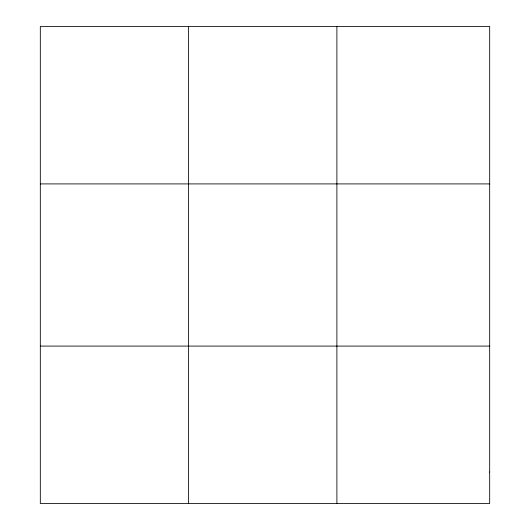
<?xml version="1.0" encoding="UTF-8"?>
<svg xmlns="http://www.w3.org/2000/svg" width="530" height="530" viewBox="0 0 530 530"><rect width="100%" height="100%" fill="white"/><g stroke="black" fill="none" stroke-linecap="round" stroke-linejoin="round"><path stroke-width="0.79" d="M188.607 26.5L188.607 503.5M336.894 26.5L336.894 503.5M40.32 183.91L489.68 183.91M40.32 346.09L489.68 346.09M489.68 472.018L489.68 503.5L40.32 503.5L40.32 26.5L489.68 26.5L489.68 472.018"/></g></svg>
